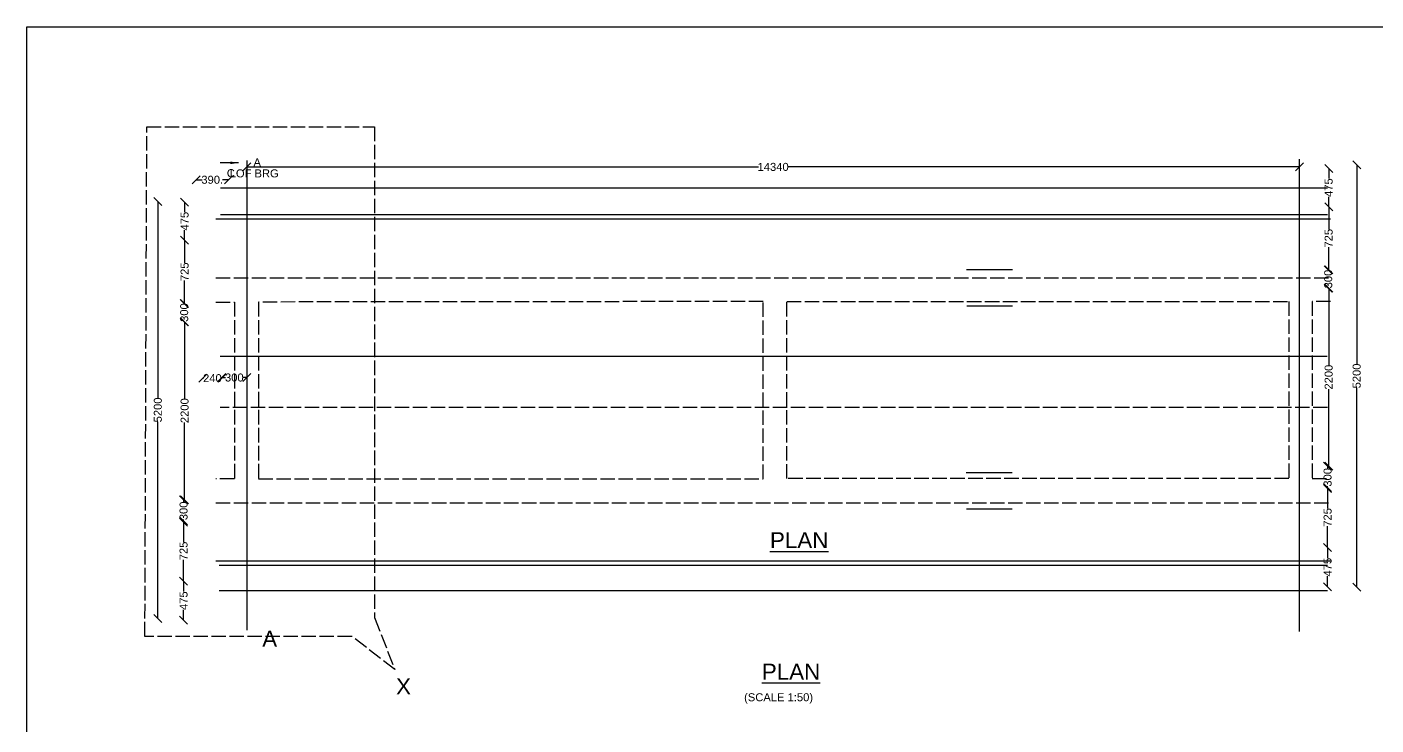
# Model space of a CAD drawing. Header units: millimetres. Extents: x -53448179 to 107255, y 2311 to 28685752.
# Drawn here: x -53448179 to -53431319, y 28677023 to 28685752 of the extents above; entities that cross this region are included whole.
import ezdxf

# ---------------------------------------------------------------- set-up
doc = ezdxf.new("R2010")
doc.units = ezdxf.units.MM
doc.header["$MEASUREMENT"] = 0
doc.linetypes.add('ACAD_ISO02W100', pattern=[15, 12, -3])
for name, color, linetype in [('DIMENSION', 7, 'Continuous'), ('DRAWING', 2, 'Continuous'), ('TEXT', 1, 'Continuous')]:
    doc.layers.add(name, color=color, linetype=linetype)
doc.styles.get("Standard").update_dxf_attribs({"font": 'arial.ttf', "height": 100})
doc.dimstyles.get("Standard").update_dxf_attribs({"dimtxt": 100, "dimasz": 100, "dimexe": 0.18, "dimexo": 0.0625, "dimgap": 0.09, "dimtad": 0, "dimdec": 0, "dimzin": 0, "dimdsep": 46, "dimtxsty": 'Standard', "dimblk": 'OBLIQUE', "dimcen": 0.09, "dimse1": 1, "dimse2": 1, "dimadec": 0, "dimazin": 0, "dimtfac": 1, "dimtdec": 0, "dimtofl": 0, "dimtmove": 0, "dimatfit": 3, "dimfxl": 1, "dimtolj": 1, "dimtzin": 0, "dimarcsym": 0})

# ---------------------------------------------------------------- blocks, each defined once
blk = doc.blocks.new('_Oblique')
at = {"color": 0, "linetype": 'ByBlock', "lineweight": -2}
blk.add_line((-0.5, -0.5), (0.5, 0.5), dxfattribs=at)
blk = doc.blocks.new('*D5')
at = {"layer": 'Defpoints', "color": 0, "transparency": 16777216}
for p in [(-53446066, 28683841), (-53446066, 28683716), (-53445662, 28683716)]:
    blk.add_point(p, dxfattribs=at)
at = {"layer": 'DIMENSION', "color": 0, "lineweight": -2, "transparency": 16777216}
for p, q in [((-53446066, 28683841), (-53445991, 28683841)), ((-53445662, 28683841), (-53445737, 28683841))]:
    blk.add_line(p, q, dxfattribs=at)
at = {"layer": 'DIMENSION', "color": 0, "lineweight": -2, "transparency": 16777216, "xscale": 100, "yscale": 100, "zscale": 100, "rotation": 180}
blk.add_blockref('_Oblique', (-53446066, 28683841), dxfattribs=at)
at = {"layer": 'DIMENSION', "color": 0, "lineweight": -2, "transparency": 16777216, "xscale": 100, "yscale": 100, "zscale": 100}
blk.add_blockref('_Oblique', (-53445662, 28683841), dxfattribs=at)
at = {"layer": 'DIMENSION', "color": 0, "transparency": 16777216, "insert": (-53445864, 28683841), "char_height": 100, "attachment_point": 5}
blk.add_mtext('\\A1;390.', dxfattribs=at)
blk = doc.blocks.new('*D6')
at = {"layer": 'Defpoints', "color": 0, "transparency": 16777216}
for p in [(-53446048, 28683562), (-53446209, 28683086), (-53446048, 28683086)]:
    blk.add_point(p, dxfattribs=at)
at = {"layer": 'DIMENSION', "color": 0, "lineweight": -2, "transparency": 16777216}
for p, q in [((-53446209, 28683562), (-53446209, 28683437)), ((-53446209, 28683086), (-53446209, 28683211))]:
    blk.add_line(p, q, dxfattribs=at)
at = {"layer": 'DIMENSION', "color": 0, "lineweight": -2, "transparency": 16777216, "xscale": 100, "yscale": 100, "zscale": 100}
for p, rotation in [((-53446209, 28683562), 90), ((-53446209, 28683086), 270)]:
    blk.add_blockref('_Oblique', p, dxfattribs=dict(at, rotation=rotation))
at = {"layer": 'DIMENSION', "color": 0, "transparency": 16777216, "insert": (-53446209, 28683324), "char_height": 100, "attachment_point": 5, "rotation": 90}
blk.add_mtext('\\A1;475', dxfattribs=at)
blk = doc.blocks.new('*D7')
at = {"layer": 'Defpoints', "color": 0, "transparency": 16777216}
for p in [(-53446209, 28683086), (-53446209, 28682296), (-53446209, 28682296)]:
    blk.add_point(p, dxfattribs=at)
at = {"layer": 'DIMENSION', "color": 0, "lineweight": -2, "transparency": 16777216}
for p, q in [((-53446209, 28683086), (-53446209, 28682801)), ((-53446209, 28682296), (-53446209, 28682580))]:
    blk.add_line(p, q, dxfattribs=at)
at = {"layer": 'DIMENSION', "color": 0, "lineweight": -2, "transparency": 16777216, "xscale": 100, "yscale": 100, "zscale": 100}
for p, rotation in [((-53446209, 28683086), 90), ((-53446209, 28682296), 270)]:
    blk.add_blockref('_Oblique', p, dxfattribs=dict(at, rotation=rotation))
at = {"layer": 'DIMENSION', "color": 0, "transparency": 16777216, "insert": (-53446209, 28682691), "char_height": 100, "attachment_point": 5, "rotation": 90}
blk.add_mtext('\\A1;725', dxfattribs=at)
blk = doc.blocks.new('*D8')
at = {"layer": 'Defpoints', "color": 0, "transparency": 16777216}
for p in [(-53446209, 28682296), (-53446214, 28682066), (-53446209, 28682066)]:
    blk.add_point(p, dxfattribs=at)
at = {"layer": 'DIMENSION', "color": 0, "lineweight": -2, "transparency": 16777216}
for p, q in [((-53446214, 28682296), (-53446214, 28682291)), ((-53446214, 28682066), (-53446214, 28682071))]:
    blk.add_line(p, q, dxfattribs=at)
at = {"layer": 'DIMENSION', "color": 0, "lineweight": -2, "transparency": 16777216, "xscale": 100, "yscale": 100, "zscale": 100}
for p, rotation in [((-53446214, 28682296), 90), ((-53446214, 28682066), 270)]:
    blk.add_blockref('_Oblique', p, dxfattribs=dict(at, rotation=rotation))
at = {"layer": 'DIMENSION', "color": 0, "transparency": 16777216, "insert": (-53446214, 28682181), "char_height": 100, "attachment_point": 5, "rotation": 90}
blk.add_mtext('\\A1;300', dxfattribs=at)
blk = doc.blocks.new('*D9')
at = {"layer": 'Defpoints', "color": 0, "transparency": 16777216}
for p in [(-53446209, 28682066), (-53446209, 28679841), (-53446209, 28679841)]:
    blk.add_point(p, dxfattribs=at)
at = {"layer": 'DIMENSION', "color": 0, "lineweight": -2, "transparency": 16777216}
for p, q in [((-53446209, 28682066), (-53446209, 28681104)), ((-53446209, 28679841), (-53446209, 28680804))]:
    blk.add_line(p, q, dxfattribs=at)
at = {"layer": 'DIMENSION', "color": 0, "lineweight": -2, "transparency": 16777216, "xscale": 100, "yscale": 100, "zscale": 100}
for p, rotation in [((-53446209, 28682066), 90), ((-53446209, 28679841), 270)]:
    blk.add_blockref('_Oblique', p, dxfattribs=dict(at, rotation=rotation))
at = {"layer": 'DIMENSION', "color": 0, "transparency": 16777216, "insert": (-53446209, 28680954), "char_height": 100, "attachment_point": 5, "rotation": 90}
blk.add_mtext('\\A1;2200', dxfattribs=at)
blk = doc.blocks.new('*D10')
at = {"layer": 'Defpoints', "color": 0, "transparency": 16777216}
for p in [(-53446209, 28679841), (-53446222, 28679561), (-53446209, 28679561)]:
    blk.add_point(p, dxfattribs=at)
at = {"layer": 'DIMENSION', "color": 0, "lineweight": -2, "transparency": 16777216}
for p, q in [((-53446222, 28679841), (-53446222, 28679811)), ((-53446222, 28679561), (-53446222, 28679591))]:
    blk.add_line(p, q, dxfattribs=at)
at = {"layer": 'DIMENSION', "color": 0, "lineweight": -2, "transparency": 16777216, "xscale": 100, "yscale": 100, "zscale": 100}
for p, rotation in [((-53446222, 28679841), 90), ((-53446222, 28679561), 270)]:
    blk.add_blockref('_Oblique', p, dxfattribs=dict(at, rotation=rotation))
at = {"layer": 'DIMENSION', "color": 0, "transparency": 16777216, "insert": (-53446222, 28679701), "char_height": 100, "attachment_point": 5, "rotation": 90}
blk.add_mtext('\\A1;300', dxfattribs=at)
blk = doc.blocks.new('*D11')
at = {"layer": 'Defpoints', "color": 0, "transparency": 16777216}
for p in [(-53446222, 28679576), (-53446222, 28678823), (-53446222, 28678823)]:
    blk.add_point(p, dxfattribs=at)
at = {"layer": 'DIMENSION', "color": 0, "lineweight": -2, "transparency": 16777216}
for p, q in [((-53446222, 28679576), (-53446222, 28679310)), ((-53446222, 28678823), (-53446222, 28679089))]:
    blk.add_line(p, q, dxfattribs=at)
at = {"layer": 'DIMENSION', "color": 0, "lineweight": -2, "transparency": 16777216, "xscale": 100, "yscale": 100, "zscale": 100}
for p, rotation in [((-53446222, 28679576), 90), ((-53446222, 28678823), 270)]:
    blk.add_blockref('_Oblique', p, dxfattribs=dict(at, rotation=rotation))
at = {"layer": 'DIMENSION', "color": 0, "transparency": 16777216, "insert": (-53446222, 28679200), "char_height": 100, "attachment_point": 5, "rotation": 90}
blk.add_mtext('\\A1;725', dxfattribs=at)
blk = doc.blocks.new('*D12')
at = {"layer": 'Defpoints', "color": 0, "transparency": 16777216}
for p in [(-53446222, 28678823), (-53446222, 28678333), (-53446222, 28678333)]:
    blk.add_point(p, dxfattribs=at)
at = {"layer": 'DIMENSION', "color": 0, "lineweight": -2, "transparency": 16777216}
for p, q in [((-53446222, 28678823), (-53446222, 28678691)), ((-53446222, 28678333), (-53446222, 28678465))]:
    blk.add_line(p, q, dxfattribs=at)
at = {"layer": 'DIMENSION', "color": 0, "lineweight": -2, "transparency": 16777216, "xscale": 100, "yscale": 100, "zscale": 100}
for p, rotation in [((-53446222, 28678823), 90), ((-53446222, 28678333), 270)]:
    blk.add_blockref('_Oblique', p, dxfattribs=dict(at, rotation=rotation))
at = {"layer": 'DIMENSION', "color": 0, "transparency": 16777216, "insert": (-53446222, 28678578), "char_height": 100, "attachment_point": 5, "rotation": 90}
blk.add_mtext('\\A1;475', dxfattribs=at)
blk = doc.blocks.new('*D17')
at = {"layer": 'Defpoints', "color": 0, "transparency": 16777216}
for p in [(-53431751, 28683981), (-53431911, 28683505), (-53431751, 28683505)]:
    blk.add_point(p, dxfattribs=at)
at = {"layer": 'DIMENSION', "color": 0, "lineweight": -2, "transparency": 16777216}
for p, q in [((-53431911, 28683981), (-53431911, 28683856)), ((-53431911, 28683505), (-53431911, 28683630))]:
    blk.add_line(p, q, dxfattribs=at)
at = {"layer": 'DIMENSION', "color": 0, "lineweight": -2, "transparency": 16777216, "xscale": 100, "yscale": 100, "zscale": 100}
for p, rotation in [((-53431911, 28683981), 90), ((-53431911, 28683505), 270)]:
    blk.add_blockref('_Oblique', p, dxfattribs=dict(at, rotation=rotation))
at = {"layer": 'DIMENSION', "color": 0, "transparency": 16777216, "insert": (-53431911, 28683743), "char_height": 100, "attachment_point": 5, "rotation": 90}
blk.add_mtext('\\A1;475', dxfattribs=at)
blk = doc.blocks.new('*D18')
at = {"layer": 'Defpoints', "color": 0, "transparency": 16777216}
for p in [(-53431911, 28683505), (-53431911, 28682715), (-53431911, 28682715)]:
    blk.add_point(p, dxfattribs=at)
at = {"layer": 'DIMENSION', "color": 0, "lineweight": -2, "transparency": 16777216}
for p, q in [((-53431911, 28683505), (-53431911, 28683221)), ((-53431911, 28682715), (-53431911, 28683000))]:
    blk.add_line(p, q, dxfattribs=at)
at = {"layer": 'DIMENSION', "color": 0, "lineweight": -2, "transparency": 16777216, "xscale": 100, "yscale": 100, "zscale": 100}
for p, rotation in [((-53431911, 28683505), 90), ((-53431911, 28682715), 270)]:
    blk.add_blockref('_Oblique', p, dxfattribs=dict(at, rotation=rotation))
at = {"layer": 'DIMENSION', "color": 0, "transparency": 16777216, "insert": (-53431911, 28683110), "char_height": 100, "attachment_point": 5, "rotation": 90}
blk.add_mtext('\\A1;725', dxfattribs=at)
blk = doc.blocks.new('*D19')
at = {"layer": 'Defpoints', "color": 0, "transparency": 16777216}
for p in [(-53431911, 28682715), (-53431916, 28682486), (-53431911, 28682486)]:
    blk.add_point(p, dxfattribs=at)
at = {"layer": 'DIMENSION', "color": 0, "lineweight": -2, "transparency": 16777216}
for p, q in [((-53431916, 28682715), (-53431916, 28682711)), ((-53431916, 28682486), (-53431916, 28682490))]:
    blk.add_line(p, q, dxfattribs=at)
at = {"layer": 'DIMENSION', "color": 0, "lineweight": -2, "transparency": 16777216, "xscale": 100, "yscale": 100, "zscale": 100}
for p, rotation in [((-53431916, 28682715), 90), ((-53431916, 28682486), 270)]:
    blk.add_blockref('_Oblique', p, dxfattribs=dict(at, rotation=rotation))
at = {"layer": 'DIMENSION', "color": 0, "transparency": 16777216, "insert": (-53431916, 28682600), "char_height": 100, "attachment_point": 5, "rotation": 90}
blk.add_mtext('\\A1;300', dxfattribs=at)
blk = doc.blocks.new('*D13')
at = {"layer": 'Defpoints', "color": 0, "transparency": 16777216}
for p in [(-53431911, 28682486), (-53431911, 28680260), (-53431911, 28680260)]:
    blk.add_point(p, dxfattribs=at)
at = {"layer": 'DIMENSION', "color": 0, "lineweight": -2, "transparency": 16777216}
for p, q in [((-53431911, 28682486), (-53431911, 28681523)), ((-53431911, 28680260), (-53431911, 28681223))]:
    blk.add_line(p, q, dxfattribs=at)
at = {"layer": 'DIMENSION', "color": 0, "lineweight": -2, "transparency": 16777216, "xscale": 100, "yscale": 100, "zscale": 100}
for p, rotation in [((-53431911, 28682486), 90), ((-53431911, 28680260), 270)]:
    blk.add_blockref('_Oblique', p, dxfattribs=dict(at, rotation=rotation))
at = {"layer": 'DIMENSION', "color": 0, "transparency": 16777216, "insert": (-53431911, 28681373), "char_height": 100, "attachment_point": 5, "rotation": 90}
blk.add_mtext('\\A1;2200', dxfattribs=at)
blk = doc.blocks.new('*D14')
at = {"layer": 'Defpoints', "color": 0, "transparency": 16777216}
for p in [(-53431911, 28680260), (-53431924, 28679980), (-53431911, 28679980)]:
    blk.add_point(p, dxfattribs=at)
at = {"layer": 'DIMENSION', "color": 0, "lineweight": -2, "transparency": 16777216}
for p, q in [((-53431924, 28680260), (-53431924, 28680231)), ((-53431924, 28679980), (-53431924, 28680010))]:
    blk.add_line(p, q, dxfattribs=at)
at = {"layer": 'DIMENSION', "color": 0, "lineweight": -2, "transparency": 16777216, "xscale": 100, "yscale": 100, "zscale": 100}
for p, rotation in [((-53431924, 28680260), 90), ((-53431924, 28679980), 270)]:
    blk.add_blockref('_Oblique', p, dxfattribs=dict(at, rotation=rotation))
at = {"layer": 'DIMENSION', "color": 0, "transparency": 16777216, "insert": (-53431924, 28680120), "char_height": 100, "attachment_point": 5, "rotation": 90}
blk.add_mtext('\\A1;300', dxfattribs=at)
blk = doc.blocks.new('*D15')
at = {"layer": 'Defpoints', "color": 0, "transparency": 16777216}
for p in [(-53431924, 28679995), (-53431924, 28679243), (-53431924, 28679243)]:
    blk.add_point(p, dxfattribs=at)
at = {"layer": 'DIMENSION', "color": 0, "lineweight": -2, "transparency": 16777216}
for p, q in [((-53431924, 28679995), (-53431924, 28679729)), ((-53431924, 28679243), (-53431924, 28679508))]:
    blk.add_line(p, q, dxfattribs=at)
at = {"layer": 'DIMENSION', "color": 0, "lineweight": -2, "transparency": 16777216, "xscale": 100, "yscale": 100, "zscale": 100}
for p, rotation in [((-53431924, 28679995), 90), ((-53431924, 28679243), 270)]:
    blk.add_blockref('_Oblique', p, dxfattribs=dict(at, rotation=rotation))
at = {"layer": 'DIMENSION', "color": 0, "transparency": 16777216, "insert": (-53431924, 28679619), "char_height": 100, "attachment_point": 5, "rotation": 90}
blk.add_mtext('\\A1;725', dxfattribs=at)
blk = doc.blocks.new('*D16')
at = {"layer": 'Defpoints', "color": 0, "transparency": 16777216}
for p in [(-53431924, 28679243), (-53431924, 28678752), (-53431924, 28678752)]:
    blk.add_point(p, dxfattribs=at)
at = {"layer": 'DIMENSION', "color": 0, "lineweight": -2, "transparency": 16777216}
for p, q in [((-53431924, 28679243), (-53431924, 28679110)), ((-53431924, 28678752), (-53431924, 28678884))]:
    blk.add_line(p, q, dxfattribs=at)
at = {"layer": 'DIMENSION', "color": 0, "lineweight": -2, "transparency": 16777216, "xscale": 100, "yscale": 100, "zscale": 100}
for p, rotation in [((-53431924, 28679243), 90), ((-53431924, 28678752), 270)]:
    blk.add_blockref('_Oblique', p, dxfattribs=dict(at, rotation=rotation))
at = {"layer": 'DIMENSION', "color": 0, "transparency": 16777216, "insert": (-53431924, 28678997), "char_height": 100, "attachment_point": 5, "rotation": 90}
blk.add_mtext('\\A1;475', dxfattribs=at)
blk = doc.blocks.new('*D20')
at = {"layer": 'Defpoints', "color": 0, "transparency": 16777216}
for p in [(-53431823, 28684028), (-53431561, 28684028), (-53431697, 28678747)]:
    blk.add_point(p, dxfattribs=at)
at = {"layer": 'DIMENSION', "color": 0, "lineweight": -2, "transparency": 16777216}
for p, q in [((-53431561, 28684028), (-53431561, 28681537)), ((-53431561, 28678747), (-53431561, 28681239))]:
    blk.add_line(p, q, dxfattribs=at)
at = {"layer": 'DIMENSION', "color": 0, "lineweight": -2, "transparency": 16777216, "xscale": 100, "yscale": 100, "zscale": 100}
for p, rotation in [((-53431561, 28684028), 90), ((-53431561, 28678747), 270)]:
    blk.add_blockref('_Oblique', p, dxfattribs=dict(at, rotation=rotation))
at = {"layer": 'DIMENSION', "color": 0, "transparency": 16777216, "insert": (-53431561, 28681388), "char_height": 100, "attachment_point": 5, "rotation": 90}
blk.add_mtext('\\A1;5200', dxfattribs=at)
blk = doc.blocks.new('*D21')
at = {"layer": 'Defpoints', "color": 0, "transparency": 16777216}
for p in [(-53446544, 28683571), (-53446435, 28683571), (-53446302, 28678354)]:
    blk.add_point(p, dxfattribs=at)
at = {"layer": 'DIMENSION', "color": 0, "lineweight": -2, "transparency": 16777216}
for p, q in [((-53446544, 28683571), (-53446544, 28681112)), ((-53446544, 28678354), (-53446544, 28680813))]:
    blk.add_line(p, q, dxfattribs=at)
at = {"layer": 'DIMENSION', "color": 0, "lineweight": -2, "transparency": 16777216, "xscale": 100, "yscale": 100, "zscale": 100}
for p, rotation in [((-53446544, 28683571), 90), ((-53446544, 28678354), 270)]:
    blk.add_blockref('_Oblique', p, dxfattribs=dict(at, rotation=rotation))
at = {"layer": 'DIMENSION', "color": 0, "transparency": 16777216, "insert": (-53446544, 28680963), "char_height": 100, "attachment_point": 5, "rotation": 90}
blk.add_mtext('\\A1;5200', dxfattribs=at)
blk = doc.blocks.new('*D44')
at = {"layer": 'Defpoints', "color": 0, "transparency": 16777216}
for p in [(-53432277, 28684002), (-53445432, 28683741), (-53432277, 28683741)]:
    blk.add_point(p, dxfattribs=at)
at = {"layer": 'DIMENSION', "color": 0, "lineweight": -2, "transparency": 16777216}
for p, q in [((-53445432, 28684002), (-53439038, 28684002)), ((-53432277, 28684002), (-53438671, 28684002))]:
    blk.add_line(p, q, dxfattribs=at)
at = {"layer": 'DIMENSION', "color": 0, "lineweight": -2, "transparency": 16777216, "xscale": 100, "yscale": 100, "zscale": 100, "rotation": 180}
blk.add_blockref('_Oblique', (-53445432, 28684002), dxfattribs=at)
at = {"layer": 'DIMENSION', "color": 0, "lineweight": -2, "transparency": 16777216, "xscale": 100, "yscale": 100, "zscale": 100}
blk.add_blockref('_Oblique', (-53432277, 28684002), dxfattribs=at)
at = {"layer": 'DIMENSION', "color": 0, "transparency": 16777216, "insert": (-53438854, 28684002), "char_height": 100, "attachment_point": 5}
blk.add_mtext('\\A1;14340', dxfattribs=at)
blk = doc.blocks.new('*D45')
at = {"layer": 'Defpoints', "color": 0, "transparency": 16777216}
for p in [(-53445744, 28681368), (-53445432, 28681368), (-53445432, 28681368)]:
    blk.add_point(p, dxfattribs=at)
at = {"layer": 'DIMENSION', "color": 0, "lineweight": -2, "transparency": 16777216}
for p, q in [((-53445744, 28681368), (-53445698, 28681368)), ((-53445432, 28681368), (-53445477, 28681368))]:
    blk.add_line(p, q, dxfattribs=at)
at = {"layer": 'DIMENSION', "color": 0, "lineweight": -2, "transparency": 16777216, "xscale": 100, "yscale": 100, "zscale": 100, "rotation": 180}
blk.add_blockref('_Oblique', (-53445744, 28681368), dxfattribs=at)
at = {"layer": 'DIMENSION', "color": 0, "lineweight": -2, "transparency": 16777216, "xscale": 100, "yscale": 100, "zscale": 100}
blk.add_blockref('_Oblique', (-53445432, 28681368), dxfattribs=at)
at = {"layer": 'DIMENSION', "color": 0, "transparency": 16777216, "insert": (-53445588, 28681368), "char_height": 100, "attachment_point": 5}
blk.add_mtext('\\A1;300', dxfattribs=at)
blk = doc.blocks.new('*D46')
at = {"layer": 'Defpoints', "color": 0, "transparency": 16777216}
for p in [(-53445980, 28681368), (-53445980, 28681360), (-53445744, 28681368)]:
    blk.add_point(p, dxfattribs=at)
at = {"layer": 'DIMENSION', "color": 0, "lineweight": -2, "transparency": 16777216}
for p, q in [((-53445980, 28681360), (-53445973, 28681360)), ((-53445744, 28681360), (-53445751, 28681360))]:
    blk.add_line(p, q, dxfattribs=at)
at = {"layer": 'DIMENSION', "color": 0, "lineweight": -2, "transparency": 16777216, "xscale": 100, "yscale": 100, "zscale": 100, "rotation": 180}
blk.add_blockref('_Oblique', (-53445980, 28681360), dxfattribs=at)
at = {"layer": 'DIMENSION', "color": 0, "lineweight": -2, "transparency": 16777216, "xscale": 100, "yscale": 100, "zscale": 100}
blk.add_blockref('_Oblique', (-53445744, 28681360), dxfattribs=at)
at = {"layer": 'DIMENSION', "color": 0, "transparency": 16777216, "insert": (-53445862, 28681360), "char_height": 100, "attachment_point": 5}
blk.add_mtext('\\A1;240', dxfattribs=at)

msp = doc.modelspace()

# ---------------------------------------------------------------- linework, layer by layer
at = {"layer": 'DIMENSION', "color": 0}
msp.add_lwpolyline([(-53419078.7, 28664042.4), (-53448179.3, 28664042.4), (-53448179.3, 28685752.2), (-53419078.7, 28685752.2)], close=True, dxfattribs=at)
at = {"layer": 'DRAWING', "color": 0, "linetype": 'ACAD_ISO02W100', "ltscale": 15}
for points in [[(-53446681.5, 28684504.5), (-53443835.6, 28684504.5), (-53443835.6, 28678365.8), (-53443581.2, 28677715.5), (-53444119.2, 28678131.6), (-53446705.3, 28678131.6), (-53446681.5, 28684504.5)], [(-53445818.2, 28682614.9), (-53431888.1, 28682614.9)], [(-53445818.2, 28682312.5), (-53445587.2, 28682312.5), (-53445587.2, 28680102.6), (-53445818.2, 28680102.6)], [(-53445286.1, 28682312.5), (-53445286.1, 28680102.6), (-53438977.9, 28680102.6), (-53438977.9, 28682318.8), (-53445286.1, 28682312.5)], [(-53431888.1, 28682319.1), (-53432118.9, 28682319.1), (-53432118.9, 28680106.3), (-53431888.1, 28680106.3)], [(-53431926.7, 28680993.2), (-53445764, 28680993.2)], [(-53445818.2, 28679803.5), (-53431888.1, 28679803.5)]]:
    msp.add_lwpolyline(points, dxfattribs=at)
at = {"layer": 'DRAWING', "color": 0}
for points in [[(-53445431.8, 28684082.2), (-53445431.8, 28678210)], [(-53432277.2, 28678194.5), (-53432277.2, 28684099.3)], [(-53445760.4, 28683741.5), (-53431925.1, 28683741.5)], [(-53445818.2, 28683354), (-53431888.1, 28683354)], [(-53445760.4, 28683408.5), (-53431925.1, 28683408.5)], [(-53436435.5, 28682719.4), (-53435864.3, 28682719.4)], [(-53436434.7, 28682266.5), (-53435864.2, 28682266.5)], [(-53445764.7, 28681634.2), (-53431929.6, 28681634.2)], [(-53436439.6, 28680178.9), (-53435868.4, 28680178.9)], [(-53436438.9, 28679726), (-53435868.4, 28679726)], [(-53445818.2, 28679076.6), (-53431888.1, 28679076.6)], [(-53431927.3, 28679018.9), (-53445777.6, 28679018.9)], [(-53431927.3, 28678701.2), (-53445777.6, 28678701.2)]]:
    msp.add_lwpolyline(points, dxfattribs=at)
at = {"layer": 'DRAWING', "color": 0, "linetype": 'ACAD_ISO02W100', "ltscale": 15}
msp.add_lwpolyline([(-53438681.7, 28682319.1), (-53432409.7, 28682319.1), (-53432409.7, 28680106.3), (-53438681.7, 28680106.3)], close=True, dxfattribs=at)

# ---------------------------------------------------------------- texts
at = {"layer": 'DIMENSION', "color": 0}
for s, height, p in [('A', 100, (-53445348.4, 28684009.8)), ('C', 100, (-53445682.1, 28683874.1)), ('LOF BRG', 100, (-53445646, 28683871.2)), (' A', 200, (-53445316.7, 28678001.2)), ('X', 200, (-53443566.6, 28677406))]:
    msp.add_text(s, height=height, dxfattribs=at).set_placement(p)
at = {"layer": 'TEXT', "color": 0}
for s, height, p in [('%%UPLAN', 200, (-53438893.6, 28679234.6)), ('%%UPLAN', 200, (-53438995.1, 28677590.2)), ('(SCALE 1:50)', 100, (-53439216.8, 28677320.1))]:
    msp.add_text(s, height=height, dxfattribs=at).set_placement(p)

# ---------------------------------------------------------------- dimensions: what is measured, and where the dimension line sits
at = {"layer": 'DIMENSION', "color": 0}
for base, p1, p2, text, picture, middle in [((-53432277.2, 28684001.6), (-53445431.8, 28683741.5), (-53432277.2, 28683741.5), '14340', '*D44', (-53438854.5, 28684001.6)), ((-53446066, 28683840.9), (-53445661.6, 28683716), (-53446066, 28683716), '390.', '*D5', (-53445863.8, 28683840.9))]:
    dim = msp.add_linear_dim(base=base, p1=p1, p2=p2, text=text, dimstyle='Standard', dxfattribs=at)
    dim.commit()
    dim.dimension.update_dxf_attribs({"geometry": picture, "text_midpoint": middle})
for base, p1, p2, text, picture, middle in [((-53431911.1, 28683505.4), (-53431750.5, 28683980.8), (-53431750.5, 28683505.4), '475', '*D17', (-53431911.1, 28683743.1)), ((-53431560.7, 28684028.2), (-53431696.8, 28678747.3), (-53431823.1, 28684028.2), '5200', '*D20', (-53431560.7, 28681387.8)), ((-53446543.8, 28683571.3), (-53446301.9, 28678353.7), (-53446434.7, 28683571.3), '5200', '*D21', (-53446543.8, 28680962.5)), ((-53446208.8, 28683086.1), (-53446048.2, 28683561.5), (-53446048.2, 28683086.1), '475', '*D6', (-53446208.8, 28683323.8)), ((-53431911.1, 28682715), (-53431911.1, 28683505.4), (-53431911.1, 28682715), '725', '*D18', (-53431911.1, 28683110.2)), ((-53446208.8, 28682295.7), (-53446208.8, 28683086.1), (-53446208.8, 28682295.7), '725', '*D7', (-53446208.8, 28682690.9)), ((-53431916.3, 28682485.7), (-53431911.1, 28682715), (-53431911.1, 28682485.7), '300', '*D19', (-53431916.3, 28682600.4)), ((-53431911.1, 28680260.4), (-53431911.1, 28682485.7), (-53431911.1, 28680260.4), '2200', '*D13', (-53431911.1, 28681373)), ((-53446214, 28682066.5), (-53446208.8, 28682295.7), (-53446208.8, 28682066.5), '300', '*D8', (-53446214, 28682181.1)), ((-53446208.8, 28679841.1), (-53446208.8, 28682066.5), (-53446208.8, 28679841.1), '2200', '*D9', (-53446208.8, 28680953.8)), ((-53431924.1, 28679980.4), (-53431911.1, 28680260.4), (-53431911.1, 28679980.4), '300', '*D14', (-53431924.1, 28680120.4)), ((-53431924.1, 28679242.6), (-53431924.1, 28679995.2), (-53431924.1, 28679242.6), '725', '*D15', (-53431924.1, 28679618.9)), ((-53446221.8, 28679561.2), (-53446208.8, 28679841.1), (-53446208.8, 28679561.2), '300', '*D10', (-53446221.8, 28679701.1)), ((-53446221.8, 28678823.3), (-53446221.8, 28679576), (-53446221.8, 28678823.3), '725', '*D11', (-53446221.8, 28679199.7)), ((-53431924.1, 28678751.8), (-53431924.1, 28679242.6), (-53431924.1, 28678751.8), '475', '*D16', (-53431924.1, 28678997.2)), ((-53446221.8, 28678332.5), (-53446221.8, 28678823.3), (-53446221.8, 28678332.5), '475', '*D12', (-53446221.8, 28678577.9))]:
    dim = msp.add_linear_dim(base=base, p1=p1, p2=p2, angle=90, text=text, dimstyle='Standard', dxfattribs=at)
    dim.commit()
    dim.dimension.update_dxf_attribs({"geometry": picture, "text_midpoint": middle})
at = {"layer": 'DIMENSION'}
for base, p2, text, picture, middle in [((-53445980, 28681359.6), (-53445980, 28681368.2), '240', '*D46', (-53445861.9, 28681359.6)), ((-53445431.8, 28681368.2), (-53445431.8, 28681368.2), '300', '*D45', (-53445587.8, 28681368.2))]:
    dim = msp.add_linear_dim(base=base, p1=(-53445743.8, 28681368.2), p2=p2, text=text, dimstyle='Standard', dxfattribs=at)
    dim.commit()
    dim.dimension.update_dxf_attribs({"geometry": picture, "text_midpoint": middle})

# ---------------------------------------------------------------- leaders
at = {"layer": 'DIMENSION', "color": 0}
msp.add_leader([(-53445537.4, 28684053), (-53445764.9, 28684053)], dimstyle='Standard', override={"dimgap": 0.09, "dimtad": 0}, dxfattribs=at)

doc.saveas('drawing.dxf')
